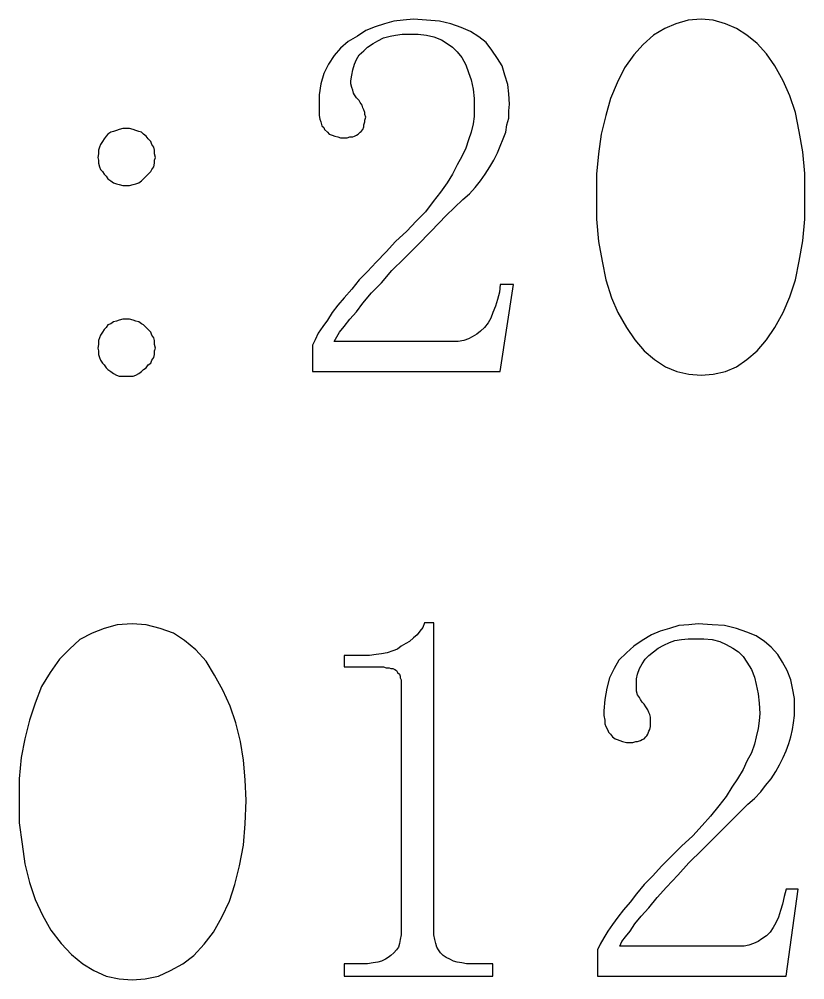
# Model space of a CAD drawing. Extents: x -190 to 190, y -140 to 140.
# Drawn here: x -164.37 to -155.96, y -116.69 to -106.41 of the extents above; entities that cross this region are included whole.
import ezdxf

# ---------------------------------------------------------------- set-up
doc = ezdxf.new("R2010")
doc.units = 0
doc.header["$MEASUREMENT"] = 0
doc.layers.get('0').update_dxf_attribs({"linetype": 'CONTINUOUS'})

msp = doc.modelspace()

# ---------------------------------------------------------------- linework, layer by layer
for points in [[(-159.5, -107.26), (-159.5, -107.37), (-159.5, -107.37), (-159.5, -107.45), (-159.5, -107.45), (-159.51, -107.53), (-159.51, -107.53), (-159.53, -107.62), (-159.53, -107.62), (-159.56, -107.7), (-159.56, -107.7), (-159.59, -107.79), (-159.59, -107.79), (-159.63, -107.88), (-159.63, -107.88), (-159.68, -107.97), (-159.68, -107.97), (-159.73, -108.07), (-159.73, -108.07), (-159.79, -108.16), (-159.79, -108.16), (-159.86, -108.26), (-159.86, -108.26), (-159.94, -108.36), (-159.94, -108.36), (-160.02, -108.47), (-160.02, -108.47), (-160.12, -108.57), (-160.12, -108.57), (-160.22, -108.68), (-160.22, -108.68), (-160.34, -108.79), (-160.34, -108.79), (-160.44, -108.9), (-160.44, -108.9), (-160.55, -109.01), (-160.55, -109.01), (-160.64, -109.11), (-160.64, -109.11), (-160.73, -109.2), (-160.73, -109.2), (-160.81, -109.3), (-160.81, -109.3), (-160.89, -109.39), (-160.89, -109.39), (-160.96, -109.47), (-160.96, -109.47), (-161.02, -109.55), (-161.02, -109.55), (-161.07, -109.63), (-161.07, -109.63), (-161.12, -109.7), (-161.12, -109.7), (-161.17, -109.77), (-161.17, -109.77), (-161.2, -109.84), (-161.2, -109.84), (-161.23, -109.9), (-161.23, -109.9), (-161.23, -110.18), (-161.23, -110.18), (-159.22, -110.18), (-159.22, -110.18), (-159.08, -109.25), (-159.08, -109.25), (-159.22, -109.25), (-159.22, -109.25), (-159.23, -109.33), (-159.23, -109.33), (-159.25, -109.41), (-159.25, -109.41), (-159.27, -109.48), (-159.27, -109.48), (-159.3, -109.55), (-159.3, -109.55), (-159.32, -109.61), (-159.32, -109.61), (-159.35, -109.66), (-159.35, -109.66), (-159.39, -109.71), (-159.39, -109.71), (-159.43, -109.75), (-159.43, -109.75), (-159.47, -109.78), (-159.47, -109.78), (-159.52, -109.81), (-159.52, -109.81), (-159.56, -109.83), (-159.56, -109.83), (-159.61, -109.85), (-159.61, -109.85), (-159.67, -109.86), (-159.67, -109.86), (-159.72, -109.86), (-159.72, -109.86), (-161, -109.86), (-161, -109.86), (-160.97, -109.81), (-160.97, -109.81), (-160.94, -109.76), (-160.94, -109.76), (-160.89, -109.7), (-160.89, -109.7), (-160.83, -109.62), (-160.83, -109.62), (-160.76, -109.54), (-160.76, -109.54), (-160.69, -109.45), (-160.69, -109.45), (-160.6, -109.34), (-160.6, -109.34), (-160.49, -109.23), (-160.49, -109.23), (-160.38, -109.1), (-160.38, -109.1), (-160.25, -108.97), (-160.25, -108.97), (-160.11, -108.83), (-160.11, -108.83), (-159.96, -108.68), (-159.96, -108.68), (-159.8, -108.51), (-159.8, -108.51), (-159.62, -108.34), (-159.62, -108.34), (-159.55, -108.28), (-159.55, -108.28), (-159.49, -108.21), (-159.49, -108.21), (-159.43, -108.14), (-159.43, -108.14), (-159.38, -108.07), (-159.38, -108.07), (-159.33, -107.99), (-159.33, -107.99), (-159.29, -107.92), (-159.29, -107.92), (-159.25, -107.84), (-159.25, -107.84), (-159.22, -107.77), (-159.22, -107.77), (-159.19, -107.69), (-159.19, -107.69), (-159.16, -107.62), (-159.16, -107.62), (-159.15, -107.54), (-159.15, -107.54), (-159.13, -107.47), (-159.13, -107.47), (-159.13, -107.39), (-159.13, -107.39), (-159.12, -107.32), (-159.12, -107.32), (-159.13, -107.21), (-159.13, -107.21), (-159.14, -107.11), (-159.14, -107.11), (-159.17, -107.01), (-159.17, -107.01), (-159.2, -106.91), (-159.2, -106.91), (-159.25, -106.83), (-159.25, -106.83), (-159.31, -106.74), (-159.31, -106.74), (-159.37, -106.66), (-159.37, -106.66), (-159.45, -106.6), (-159.45, -106.6), (-159.54, -106.54), (-159.54, -106.54), (-159.64, -106.5), (-159.64, -106.5), (-159.75, -106.46), (-159.75, -106.46), (-159.87, -106.43), (-159.87, -106.43), (-160.01, -106.42), (-160.01, -106.42), (-160.15, -106.41), (-160.15, -106.41), (-160.26, -106.42), (-160.26, -106.42), (-160.36, -106.43), (-160.36, -106.43), (-160.46, -106.46), (-160.46, -106.46), (-160.56, -106.49), (-160.56, -106.49), (-160.66, -106.53), (-160.66, -106.53), (-160.75, -106.59), (-160.75, -106.59), (-160.85, -106.65), (-160.85, -106.65), (-160.93, -106.72), (-160.93, -106.72), (-161, -106.8), (-161, -106.8), (-161.06, -106.89), (-161.06, -106.89), (-161.11, -106.99), (-161.11, -106.99), (-161.14, -107.1), (-161.14, -107.1), (-161.16, -107.22), (-161.16, -107.22), (-161.16, -107.34), (-161.16, -107.34), (-161.16, -107.39), (-161.16, -107.39), (-161.16, -107.44), (-161.16, -107.44), (-161.15, -107.48), (-161.15, -107.48), (-161.14, -107.51), (-161.14, -107.51), (-161.13, -107.55), (-161.13, -107.55), (-161.11, -107.57), (-161.11, -107.57), (-161.1, -107.59), (-161.1, -107.59), (-161.07, -107.62), (-161.07, -107.62), (-161.05, -107.64), (-161.05, -107.64), (-161.02, -107.65), (-161.02, -107.65), (-160.99, -107.66), (-160.99, -107.66), (-160.96, -107.67), (-160.96, -107.67), (-160.93, -107.68), (-160.93, -107.68), (-160.89, -107.68), (-160.89, -107.68), (-160.86, -107.68), (-160.86, -107.68), (-160.83, -107.67), (-160.83, -107.67), (-160.8, -107.67), (-160.8, -107.67), (-160.78, -107.66), (-160.78, -107.66), (-160.76, -107.65), (-160.76, -107.65), (-160.74, -107.64), (-160.74, -107.64), (-160.72, -107.62), (-160.72, -107.62), (-160.71, -107.61), (-160.71, -107.61), (-160.69, -107.59), (-160.69, -107.59), (-160.68, -107.56), (-160.68, -107.56), (-160.68, -107.54), (-160.68, -107.54), (-160.67, -107.51), (-160.67, -107.51), (-160.67, -107.49), (-160.67, -107.49), (-160.66, -107.46), (-160.66, -107.46), (-160.67, -107.43), (-160.67, -107.43), (-160.67, -107.41), (-160.67, -107.41), (-160.68, -107.38), (-160.68, -107.38), (-160.69, -107.36), (-160.69, -107.36), (-160.7, -107.33), (-160.7, -107.33), (-160.72, -107.3), (-160.72, -107.3), (-160.73, -107.28), (-160.73, -107.28), (-160.76, -107.25), (-160.76, -107.25), (-160.78, -107.22), (-160.78, -107.22), (-160.79, -107.2), (-160.79, -107.2), (-160.8, -107.17), (-160.8, -107.17), (-160.81, -107.14), (-160.81, -107.14), (-160.82, -107.1), (-160.82, -107.1), (-160.82, -107.07), (-160.82, -107.07), (-160.81, -107.01), (-160.81, -107.01), (-160.8, -106.95), (-160.8, -106.95), (-160.78, -106.89), (-160.78, -106.89), (-160.76, -106.84), (-160.76, -106.84), (-160.73, -106.79), (-160.73, -106.79), (-160.68, -106.75), (-160.68, -106.75), (-160.64, -106.71), (-160.64, -106.71), (-160.58, -106.67), (-160.58, -106.67), (-160.53, -106.64), (-160.53, -106.64), (-160.47, -106.61), (-160.47, -106.61), (-160.4, -106.59), (-160.4, -106.59), (-160.34, -106.58), (-160.34, -106.58), (-160.27, -106.57), (-160.27, -106.57), (-160.19, -106.57), (-160.19, -106.57), (-160.1, -106.57), (-160.1, -106.57), (-160.01, -106.58), (-160.01, -106.58), (-159.93, -106.6), (-159.93, -106.6), (-159.85, -106.63), (-159.85, -106.63), (-159.79, -106.67), (-159.79, -106.67), (-159.73, -106.71), (-159.73, -106.71), (-159.68, -106.76), (-159.68, -106.76), (-159.63, -106.82), (-159.63, -106.82), (-159.59, -106.9), (-159.59, -106.9), (-159.56, -106.98), (-159.56, -106.98), (-159.53, -107.06), (-159.53, -107.06), (-159.51, -107.16), (-159.51, -107.16), (-159.5, -107.26)], [(-157.07, -106.41), (-157.21, -106.42), (-157.21, -106.42), (-157.34, -106.46), (-157.34, -106.46), (-157.46, -106.51), (-157.46, -106.51), (-157.58, -106.58), (-157.58, -106.58), (-157.69, -106.68), (-157.69, -106.68), (-157.79, -106.79), (-157.79, -106.79), (-157.89, -106.93), (-157.89, -106.93), (-157.97, -107.09), (-157.97, -107.09), (-158.04, -107.26), (-158.04, -107.26), (-158.09, -107.44), (-158.09, -107.44), (-158.14, -107.64), (-158.14, -107.64), (-158.17, -107.85), (-158.17, -107.85), (-158.19, -108.07), (-158.19, -108.07), (-158.19, -108.55), (-158.19, -108.55), (-158.17, -108.79), (-158.17, -108.79), (-158.13, -109), (-158.13, -109), (-158.09, -109.2), (-158.09, -109.2), (-158.03, -109.39), (-158.03, -109.39), (-157.96, -109.55), (-157.96, -109.55), (-157.87, -109.71), (-157.87, -109.71), (-157.78, -109.84), (-157.78, -109.84), (-157.68, -109.96), (-157.68, -109.96), (-157.57, -110.05), (-157.57, -110.05), (-157.45, -110.13), (-157.45, -110.13), (-157.33, -110.18), (-157.33, -110.18), (-157.2, -110.21), (-157.2, -110.21), (-157.07, -110.22), (-157.07, -110.22), (-156.94, -110.21), (-156.94, -110.21), (-156.81, -110.18), (-156.81, -110.18), (-156.69, -110.13), (-156.69, -110.13), (-156.58, -110.05), (-156.58, -110.05), (-156.47, -109.96), (-156.47, -109.96), (-156.37, -109.84), (-156.37, -109.84), (-156.28, -109.71), (-156.28, -109.71), (-156.19, -109.55), (-156.19, -109.55), (-156.12, -109.38), (-156.12, -109.38), (-156.06, -109.2), (-156.06, -109.2), (-156.02, -109), (-156.02, -109), (-155.98, -108.78), (-155.98, -108.78), (-155.96, -108.55), (-155.96, -108.55), (-155.96, -108.06), (-155.96, -108.06), (-155.98, -107.83), (-155.98, -107.83), (-156.02, -107.61), (-156.02, -107.61), (-156.06, -107.41), (-156.06, -107.41), (-156.12, -107.23), (-156.12, -107.23), (-156.19, -107.07), (-156.19, -107.07), (-156.28, -106.91), (-156.28, -106.91), (-156.37, -106.78), (-156.37, -106.78), (-156.47, -106.67), (-156.47, -106.67), (-156.58, -106.58), (-156.58, -106.58), (-156.69, -106.51), (-156.69, -106.51), (-156.81, -106.46), (-156.81, -106.46), (-156.94, -106.42), (-156.94, -106.42), (-157.07, -106.41)], [(-162.92, -107.92), (-162.91, -107.89), (-162.91, -107.89), (-162.92, -107.85), (-162.92, -107.85), (-162.92, -107.81), (-162.92, -107.81), (-162.93, -107.78), (-162.93, -107.78), (-162.95, -107.75), (-162.95, -107.75), (-162.96, -107.72), (-162.96, -107.72), (-162.99, -107.69), (-162.99, -107.69), (-163.01, -107.66), (-163.01, -107.66), (-163.04, -107.64), (-163.04, -107.64), (-163.06, -107.62), (-163.06, -107.62), (-163.09, -107.61), (-163.09, -107.61), (-163.12, -107.6), (-163.12, -107.6), (-163.15, -107.59), (-163.15, -107.59), (-163.19, -107.58), (-163.19, -107.58), (-163.22, -107.58), (-163.22, -107.58), (-163.26, -107.58), (-163.26, -107.58), (-163.3, -107.59), (-163.3, -107.59), (-163.33, -107.6), (-163.33, -107.6), (-163.36, -107.61), (-163.36, -107.61), (-163.39, -107.62), (-163.39, -107.62), (-163.42, -107.64), (-163.42, -107.64), (-163.44, -107.66), (-163.44, -107.66), (-163.46, -107.69), (-163.46, -107.69), (-163.48, -107.72), (-163.48, -107.72), (-163.5, -107.75), (-163.5, -107.75), (-163.51, -107.78), (-163.51, -107.78), (-163.52, -107.81), (-163.52, -107.81), (-163.52, -107.85), (-163.52, -107.85), (-163.53, -107.89), (-163.53, -107.89), (-163.52, -107.92), (-163.52, -107.92), (-163.52, -107.95), (-163.52, -107.95), (-163.51, -107.99), (-163.51, -107.99), (-163.5, -108.02), (-163.5, -108.02), (-163.48, -108.04), (-163.48, -108.04), (-163.46, -108.07), (-163.46, -108.07), (-163.44, -108.09), (-163.44, -108.09), (-163.42, -108.12), (-163.42, -108.12), (-163.39, -108.14), (-163.39, -108.14), (-163.36, -108.16), (-163.36, -108.16), (-163.33, -108.17), (-163.33, -108.17), (-163.3, -108.18), (-163.3, -108.18), (-163.26, -108.19), (-163.26, -108.19), (-163.22, -108.19), (-163.22, -108.19), (-163.19, -108.19), (-163.19, -108.19), (-163.15, -108.18), (-163.15, -108.18), (-163.12, -108.17), (-163.12, -108.17), (-163.09, -108.16), (-163.09, -108.16), (-163.06, -108.14), (-163.06, -108.14), (-163.04, -108.12), (-163.04, -108.12), (-163.01, -108.09), (-163.01, -108.09), (-162.99, -108.07), (-162.99, -108.07), (-162.96, -108.04), (-162.96, -108.04), (-162.95, -108.02), (-162.95, -108.02), (-162.93, -107.99), (-162.93, -107.99), (-162.92, -107.95), (-162.92, -107.95), (-162.92, -107.92)], [(-162.92, -109.96), (-162.91, -109.93), (-162.91, -109.93), (-162.92, -109.89), (-162.92, -109.89), (-162.92, -109.85), (-162.92, -109.85), (-162.93, -109.82), (-162.93, -109.82), (-162.95, -109.79), (-162.95, -109.79), (-162.96, -109.76), (-162.96, -109.76), (-162.99, -109.73), (-162.99, -109.73), (-163.01, -109.71), (-163.01, -109.71), (-163.04, -109.68), (-163.04, -109.68), (-163.06, -109.67), (-163.06, -109.67), (-163.09, -109.65), (-163.09, -109.65), (-163.12, -109.64), (-163.12, -109.64), (-163.15, -109.63), (-163.15, -109.63), (-163.19, -109.62), (-163.19, -109.62), (-163.22, -109.62), (-163.22, -109.62), (-163.26, -109.62), (-163.26, -109.62), (-163.3, -109.63), (-163.3, -109.63), (-163.33, -109.64), (-163.33, -109.64), (-163.36, -109.65), (-163.36, -109.65), (-163.39, -109.67), (-163.39, -109.67), (-163.42, -109.68), (-163.42, -109.68), (-163.44, -109.71), (-163.44, -109.71), (-163.46, -109.73), (-163.46, -109.73), (-163.48, -109.76), (-163.48, -109.76), (-163.5, -109.79), (-163.5, -109.79), (-163.51, -109.82), (-163.51, -109.82), (-163.52, -109.85), (-163.52, -109.85), (-163.52, -109.89), (-163.52, -109.89), (-163.53, -109.93), (-163.53, -109.93), (-163.52, -109.96), (-163.52, -109.96), (-163.52, -110), (-163.52, -110), (-163.51, -110.03), (-163.51, -110.03), (-163.5, -110.06), (-163.5, -110.06), (-163.48, -110.09), (-163.48, -110.09), (-163.46, -110.11), (-163.46, -110.11), (-163.44, -110.14), (-163.44, -110.14), (-163.42, -110.16), (-163.42, -110.16), (-163.39, -110.18), (-163.39, -110.18), (-163.36, -110.2), (-163.36, -110.2), (-163.33, -110.22), (-163.33, -110.22), (-163.3, -110.23), (-163.3, -110.23), (-163.26, -110.23), (-163.26, -110.23), (-163.22, -110.23), (-163.22, -110.23), (-163.19, -110.23), (-163.19, -110.23), (-163.15, -110.23), (-163.15, -110.23), (-163.12, -110.22), (-163.12, -110.22), (-163.09, -110.2), (-163.09, -110.2), (-163.06, -110.18), (-163.06, -110.18), (-163.04, -110.16), (-163.04, -110.16), (-163.01, -110.14), (-163.01, -110.14), (-162.99, -110.11), (-162.99, -110.11), (-162.96, -110.09), (-162.96, -110.09), (-162.95, -110.06), (-162.95, -110.06), (-162.93, -110.03), (-162.93, -110.03), (-162.92, -110), (-162.92, -110), (-162.92, -109.96)], [(-159.93, -116.16), (-159.93, -112.87), (-159.93, -112.87), (-160.03, -112.87), (-160.03, -112.87), (-160.05, -112.92), (-160.05, -112.92), (-160.08, -112.96), (-160.08, -112.96), (-160.11, -113), (-160.11, -113), (-160.15, -113.03), (-160.15, -113.03), (-160.19, -113.07), (-160.19, -113.07), (-160.23, -113.09), (-160.23, -113.09), (-160.28, -113.12), (-160.28, -113.12), (-160.32, -113.15), (-160.32, -113.15), (-160.37, -113.17), (-160.37, -113.17), (-160.43, -113.19), (-160.43, -113.19), (-160.49, -113.2), (-160.49, -113.2), (-160.55, -113.21), (-160.55, -113.21), (-160.62, -113.22), (-160.62, -113.22), (-160.69, -113.22), (-160.69, -113.22), (-160.89, -113.22), (-160.89, -113.22), (-160.89, -113.34), (-160.89, -113.34), (-160.5, -113.34), (-160.5, -113.34), (-160.47, -113.34), (-160.47, -113.34), (-160.44, -113.35), (-160.44, -113.35), (-160.41, -113.35), (-160.41, -113.35), (-160.39, -113.36), (-160.39, -113.36), (-160.37, -113.36), (-160.37, -113.36), (-160.35, -113.37), (-160.35, -113.37), (-160.33, -113.38), (-160.33, -113.38), (-160.32, -113.4), (-160.32, -113.4), (-160.3, -113.42), (-160.3, -113.42), (-160.29, -113.44), (-160.29, -113.44), (-160.29, -113.46), (-160.29, -113.46), (-160.28, -113.48), (-160.28, -113.48), (-160.28, -113.51), (-160.28, -113.51), (-160.28, -113.54), (-160.28, -113.54), (-160.28, -116.16), (-160.28, -116.16), (-160.28, -116.21), (-160.28, -116.21), (-160.29, -116.26), (-160.29, -116.26), (-160.3, -116.3), (-160.3, -116.3), (-160.31, -116.34), (-160.31, -116.34), (-160.33, -116.37), (-160.33, -116.37), (-160.36, -116.4), (-160.36, -116.4), (-160.39, -116.43), (-160.39, -116.43), (-160.42, -116.45), (-160.42, -116.45), (-160.45, -116.47), (-160.45, -116.47), (-160.49, -116.49), (-160.49, -116.49), (-160.53, -116.5), (-160.53, -116.5), (-160.58, -116.51), (-160.58, -116.51), (-160.64, -116.52), (-160.64, -116.52), (-160.69, -116.52), (-160.69, -116.52), (-160.89, -116.52), (-160.89, -116.52), (-160.89, -116.65), (-160.89, -116.65), (-159.3, -116.65), (-159.3, -116.65), (-159.3, -116.52), (-159.3, -116.52), (-159.53, -116.52), (-159.53, -116.52), (-159.58, -116.52), (-159.58, -116.52), (-159.63, -116.51), (-159.63, -116.51), (-159.68, -116.5), (-159.68, -116.5), (-159.72, -116.49), (-159.72, -116.49), (-159.76, -116.47), (-159.76, -116.47), (-159.8, -116.45), (-159.8, -116.45), (-159.83, -116.43), (-159.83, -116.43), (-159.86, -116.4), (-159.86, -116.4), (-159.88, -116.37), (-159.88, -116.37), (-159.9, -116.34), (-159.9, -116.34), (-159.91, -116.3), (-159.91, -116.3), (-159.92, -116.26), (-159.92, -116.26), (-159.93, -116.21), (-159.93, -116.21), (-159.93, -116.16)], [(-163.16, -112.88), (-163.32, -112.89), (-163.32, -112.89), (-163.46, -112.93), (-163.46, -112.93), (-163.59, -112.98), (-163.59, -112.98), (-163.72, -113.05), (-163.72, -113.05), (-163.83, -113.15), (-163.83, -113.15), (-163.94, -113.26), (-163.94, -113.26), (-164.04, -113.4), (-164.04, -113.4), (-164.13, -113.55), (-164.13, -113.55), (-164.2, -113.73), (-164.2, -113.73), (-164.26, -113.91), (-164.26, -113.91), (-164.31, -114.11), (-164.31, -114.11), (-164.35, -114.31), (-164.35, -114.31), (-164.37, -114.54), (-164.37, -114.54), (-164.37, -115.01), (-164.37, -115.01), (-164.34, -115.24), (-164.34, -115.24), (-164.31, -115.45), (-164.31, -115.45), (-164.26, -115.65), (-164.26, -115.65), (-164.2, -115.83), (-164.2, -115.83), (-164.12, -116), (-164.12, -116), (-164.03, -116.16), (-164.03, -116.16), (-163.92, -116.3), (-163.92, -116.3), (-163.81, -116.42), (-163.81, -116.42), (-163.69, -116.52), (-163.69, -116.52), (-163.57, -116.59), (-163.57, -116.59), (-163.44, -116.65), (-163.44, -116.65), (-163.3, -116.68), (-163.3, -116.68), (-163.16, -116.69), (-163.16, -116.69), (-163.02, -116.68), (-163.02, -116.68), (-162.88, -116.65), (-162.88, -116.65), (-162.75, -116.59), (-162.75, -116.59), (-162.62, -116.52), (-162.62, -116.52), (-162.5, -116.43), (-162.5, -116.43), (-162.39, -116.31), (-162.39, -116.31), (-162.29, -116.18), (-162.29, -116.18), (-162.2, -116.02), (-162.2, -116.02), (-162.12, -115.85), (-162.12, -115.85), (-162.06, -115.67), (-162.06, -115.67), (-162.01, -115.47), (-162.01, -115.47), (-161.97, -115.25), (-161.97, -115.25), (-161.95, -115.02), (-161.95, -115.02), (-161.94, -114.77), (-161.94, -114.77), (-161.95, -114.55), (-161.95, -114.55), (-161.97, -114.34), (-161.97, -114.34), (-162, -114.14), (-162, -114.14), (-162.05, -113.94), (-162.05, -113.94), (-162.11, -113.76), (-162.11, -113.76), (-162.19, -113.59), (-162.19, -113.59), (-162.28, -113.43), (-162.28, -113.43), (-162.37, -113.28), (-162.37, -113.28), (-162.48, -113.16), (-162.48, -113.16), (-162.6, -113.06), (-162.6, -113.06), (-162.72, -112.98), (-162.72, -112.98), (-162.86, -112.93), (-162.86, -112.93), (-163.01, -112.89), (-163.01, -112.89), (-163.16, -112.88)], [(-156.45, -113.73), (-156.44, -113.84), (-156.44, -113.84), (-156.45, -113.92), (-156.45, -113.92), (-156.46, -114), (-156.46, -114), (-156.48, -114.09), (-156.48, -114.09), (-156.5, -114.17), (-156.5, -114.17), (-156.53, -114.26), (-156.53, -114.26), (-156.58, -114.35), (-156.58, -114.35), (-156.62, -114.44), (-156.62, -114.44), (-156.68, -114.54), (-156.68, -114.54), (-156.74, -114.63), (-156.74, -114.63), (-156.8, -114.73), (-156.8, -114.73), (-156.88, -114.83), (-156.88, -114.83), (-156.97, -114.94), (-156.97, -114.94), (-157.06, -115.04), (-157.06, -115.04), (-157.16, -115.15), (-157.16, -115.15), (-157.28, -115.26), (-157.28, -115.26), (-157.39, -115.37), (-157.39, -115.37), (-157.49, -115.47), (-157.49, -115.47), (-157.59, -115.58), (-157.59, -115.58), (-157.68, -115.67), (-157.68, -115.67), (-157.76, -115.77), (-157.76, -115.77), (-157.83, -115.86), (-157.83, -115.86), (-157.9, -115.94), (-157.9, -115.94), (-157.96, -116.02), (-157.96, -116.02), (-158.02, -116.1), (-158.02, -116.1), (-158.07, -116.17), (-158.07, -116.17), (-158.11, -116.24), (-158.11, -116.24), (-158.15, -116.31), (-158.15, -116.31), (-158.18, -116.37), (-158.18, -116.37), (-158.18, -116.65), (-158.18, -116.65), (-156.16, -116.65), (-156.16, -116.65), (-156.03, -115.72), (-156.03, -115.72), (-156.16, -115.72), (-156.16, -115.72), (-156.18, -115.8), (-156.18, -115.8), (-156.2, -115.88), (-156.2, -115.88), (-156.22, -115.95), (-156.22, -115.95), (-156.24, -116.02), (-156.24, -116.02), (-156.27, -116.08), (-156.27, -116.08), (-156.3, -116.13), (-156.3, -116.13), (-156.33, -116.18), (-156.33, -116.18), (-156.37, -116.22), (-156.37, -116.22), (-156.42, -116.25), (-156.42, -116.25), (-156.46, -116.28), (-156.46, -116.28), (-156.51, -116.3), (-156.51, -116.3), (-156.56, -116.32), (-156.56, -116.32), (-156.61, -116.33), (-156.61, -116.33), (-156.66, -116.33), (-156.66, -116.33), (-157.94, -116.33), (-157.94, -116.33), (-157.92, -116.28), (-157.92, -116.28), (-157.88, -116.23), (-157.88, -116.23), (-157.83, -116.17), (-157.83, -116.17), (-157.78, -116.09), (-157.78, -116.09), (-157.71, -116.01), (-157.71, -116.01), (-157.63, -115.92), (-157.63, -115.92), (-157.54, -115.81), (-157.54, -115.81), (-157.44, -115.7), (-157.44, -115.7), (-157.32, -115.57), (-157.32, -115.57), (-157.2, -115.44), (-157.2, -115.44), (-157.06, -115.3), (-157.06, -115.3), (-156.91, -115.15), (-156.91, -115.15), (-156.74, -114.98), (-156.74, -114.98), (-156.57, -114.81), (-156.57, -114.81), (-156.5, -114.75), (-156.5, -114.75), (-156.43, -114.68), (-156.43, -114.68), (-156.38, -114.61), (-156.38, -114.61), (-156.32, -114.54), (-156.32, -114.54), (-156.27, -114.46), (-156.27, -114.46), (-156.23, -114.39), (-156.23, -114.39), (-156.19, -114.31), (-156.19, -114.31), (-156.16, -114.24), (-156.16, -114.24), (-156.13, -114.16), (-156.13, -114.16), (-156.11, -114.09), (-156.11, -114.09), (-156.09, -114.01), (-156.09, -114.01), (-156.08, -113.94), (-156.08, -113.94), (-156.07, -113.86), (-156.07, -113.86), (-156.07, -113.79), (-156.07, -113.79), (-156.07, -113.68), (-156.07, -113.68), (-156.09, -113.57), (-156.09, -113.57), (-156.11, -113.48), (-156.11, -113.48), (-156.15, -113.38), (-156.15, -113.38), (-156.2, -113.29), (-156.2, -113.29), (-156.25, -113.21), (-156.25, -113.21), (-156.32, -113.13), (-156.32, -113.13), (-156.39, -113.07), (-156.39, -113.07), (-156.48, -113.01), (-156.48, -113.01), (-156.58, -112.97), (-156.58, -112.97), (-156.69, -112.93), (-156.69, -112.93), (-156.82, -112.9), (-156.82, -112.9), (-156.95, -112.89), (-156.95, -112.89), (-157.1, -112.88), (-157.1, -112.88), (-157.2, -112.89), (-157.2, -112.89), (-157.31, -112.9), (-157.31, -112.9), (-157.41, -112.93), (-157.41, -112.93), (-157.51, -112.96), (-157.51, -112.96), (-157.6, -113), (-157.6, -113), (-157.7, -113.06), (-157.7, -113.06), (-157.79, -113.12), (-157.79, -113.12), (-157.87, -113.19), (-157.87, -113.19), (-157.95, -113.27), (-157.95, -113.27), (-158, -113.36), (-158, -113.36), (-158.05, -113.46), (-158.05, -113.46), (-158.08, -113.57), (-158.08, -113.57), (-158.1, -113.69), (-158.1, -113.69), (-158.11, -113.81), (-158.11, -113.81), (-158.11, -113.86), (-158.11, -113.86), (-158.1, -113.91), (-158.1, -113.91), (-158.1, -113.95), (-158.1, -113.95), (-158.09, -113.98), (-158.09, -113.98), (-158.07, -114.02), (-158.07, -114.02), (-158.06, -114.04), (-158.06, -114.04), (-158.04, -114.06), (-158.04, -114.06), (-158.02, -114.09), (-158.02, -114.09), (-157.99, -114.11), (-157.99, -114.11), (-157.97, -114.12), (-157.97, -114.12), (-157.94, -114.13), (-157.94, -114.13), (-157.91, -114.14), (-157.91, -114.14), (-157.87, -114.15), (-157.87, -114.15), (-157.83, -114.15), (-157.83, -114.15), (-157.8, -114.15), (-157.8, -114.15), (-157.77, -114.14), (-157.77, -114.14), (-157.75, -114.14), (-157.75, -114.14), (-157.72, -114.13), (-157.72, -114.13), (-157.7, -114.12), (-157.7, -114.12), (-157.68, -114.11), (-157.68, -114.11), (-157.66, -114.09), (-157.66, -114.09), (-157.65, -114.08), (-157.65, -114.08), (-157.64, -114.06), (-157.64, -114.06), (-157.63, -114.03), (-157.63, -114.03), (-157.62, -114.01), (-157.62, -114.01), (-157.61, -113.98), (-157.61, -113.98), (-157.61, -113.96), (-157.61, -113.96), (-157.61, -113.93), (-157.61, -113.93), (-157.61, -113.9), (-157.61, -113.9), (-157.61, -113.88), (-157.61, -113.88), (-157.62, -113.85), (-157.62, -113.85), (-157.63, -113.83), (-157.63, -113.83), (-157.64, -113.8), (-157.64, -113.8), (-157.66, -113.77), (-157.66, -113.77), (-157.68, -113.74), (-157.68, -113.74), (-157.7, -113.72), (-157.7, -113.72), (-157.72, -113.69), (-157.72, -113.69), (-157.73, -113.67), (-157.73, -113.67), (-157.75, -113.64), (-157.75, -113.64), (-157.76, -113.6), (-157.76, -113.6), (-157.76, -113.57), (-157.76, -113.57), (-157.76, -113.54), (-157.76, -113.54), (-157.76, -113.47), (-157.76, -113.47), (-157.75, -113.42), (-157.75, -113.42), (-157.73, -113.36), (-157.73, -113.36), (-157.7, -113.31), (-157.7, -113.31), (-157.67, -113.26), (-157.67, -113.26), (-157.63, -113.22), (-157.63, -113.22), (-157.58, -113.18), (-157.58, -113.18), (-157.53, -113.14), (-157.53, -113.14), (-157.47, -113.11), (-157.47, -113.11), (-157.41, -113.08), (-157.41, -113.08), (-157.35, -113.06), (-157.35, -113.06), (-157.28, -113.05), (-157.28, -113.05), (-157.21, -113.04), (-157.21, -113.04), (-157.14, -113.04), (-157.14, -113.04), (-157.04, -113.04), (-157.04, -113.04), (-156.95, -113.05), (-156.95, -113.05), (-156.87, -113.07), (-156.87, -113.07), (-156.8, -113.1), (-156.8, -113.1), (-156.73, -113.14), (-156.73, -113.14), (-156.67, -113.18), (-156.67, -113.18), (-156.62, -113.23), (-156.62, -113.23), (-156.58, -113.29), (-156.58, -113.29), (-156.53, -113.37), (-156.53, -113.37), (-156.5, -113.45), (-156.5, -113.45), (-156.48, -113.53), (-156.48, -113.53), (-156.46, -113.63), (-156.46, -113.63), (-156.45, -113.73)]]:
    msp.add_lwpolyline(points)

doc.saveas('drawing.dxf')
